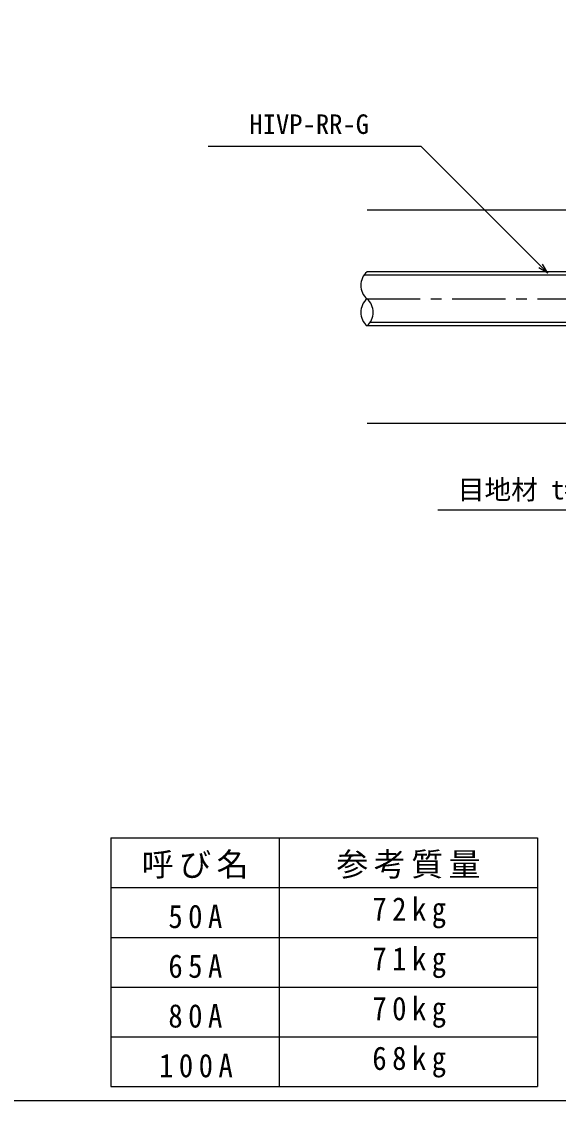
# Model space of a CAD drawing. Units: millimetres at full size, sheet at 1:15; details may follow other scales. Extents: x -2099 to 2101, y -1453 to 1487.
# Drawn here: x 290 to 1045, y -1453 to 65 of the extents above; entities that cross this region are included whole.
import ezdxf
from ezdxf.enums import TextEntityAlignment as Align

# ---------------------------------------------------------------- set-up
doc = ezdxf.new("R2010")
doc.units = ezdxf.units.MM
doc.header["$LTSCALE"] = 15
doc.linetypes.add('CHAIN1', pattern=[8, 5, -1, 1, -1])
doc.layers.add('0-0', color=7, linetype='Continuous')
doc.styles.add('ＭＳ ゴシック', font='')
doc.styles.get('ＭＳ ゴシック').set_extended_font_data('MS Gothic')

msp = doc.modelspace()

# ---------------------------------------------------------------- linework, layer by layer
at = {"layer": '0-0'}
for p, q in [((851.91, -110.81), (551.91, -110.81)), ((1030.16, -289.07), (1022.66, -276.08)), ((1170.98, -622.63), (875.46, -622.63))]:
    msp.add_line(p, q, dxfattribs=at)
at = {"layer": '0-0', "color": 3}
for p, q in [((1265.63, -200.07), (775.63, -200.07)), ((775.63, -500.07), (1275.63, -500.07))]:
    msp.add_line(p, q, dxfattribs=at)
at = {"layer": '0-0', "color": 4}
for p, q in [((1385.63, -291.81), (771.34, -291.81)), ((1385.63, -358.33), (779.91, -358.33))]:
    msp.add_line(p, q, dxfattribs=at)
at = {"layer": '0-0', "color": 4, "linetype": 'CHAIN1'}
msp.add_line((775.63, -325.07), (1785.63, -325.07), dxfattribs=at)
at = {"layer": '0-0', "color": 5}
for p, q in [((415.14, -1083.92), (1015.3, -1083.92)), ((415.14, -1083.92), (415.14, -1433.92)), ((652.08, -1083.92), (652.08, -1433.92)), ((1015.3, -1083.92), (1015.3, -1433.92)), ((415.14, -1153.92), (1015.3, -1153.92)), ((415.14, -1223.92), (1015.3, -1223.92)), ((415.14, -1293.92), (1015.3, -1293.92)), ((415.14, -1363.92), (1015.3, -1363.92)), ((415.14, -1433.92), (1015.3, -1433.92))]:
    msp.add_line(p, q, dxfattribs=at)
msp.add_lwpolyline([(-2099.23, 1486.51), (-2099.23, -1453.49), (2100.77, -1453.49), (2100.77, 1486.51)], dxfattribs=at)
at = {"layer": '0-0'}
msp.add_lwpolyline([(851.91, -110.81), (1030.16, -289.07), (1017.17, -281.57)], dxfattribs=at)
at = {"layer": '0-0', "color": 4}
for points in [[(1386.89, -357.07), (1386.89, -293.07), (1380.89, -287.07), (775.62, -287.07)], [(1386.89, -357.07), (1380.89, -363.07), (775.63, -363.07)]]:
    msp.add_lwpolyline(points, dxfattribs=at)
for centre, start, end in [((791.87, -306.07), 130.53785, 229.46669), ((791.87, -344.07), 130.53785, 229.46669), ((759.38, -344.07), 310.53785, 49.46669)]:
    msp.add_arc(centre, 25, start, end, dxfattribs=at)

# ---------------------------------------------------------------- texts
at = {"layer": '0-0', "style": 'ＭＳ ゴシック'}
for s, p in [('HIVP-RR-G', (610.11, -101.14)), ('目地材 t=10mm', (903.44, -615.67))]:
    msp.add_text(s, height=27.49, dxfattribs=at).set_placement(p, align=Align.BOTTOM_LEFT)
at = {"layer": '0-0', "char_height": 32.99, "attachment_point": 7, "style": 'ＭＳ ゴシック'}
for s, insert in [('\\T1.17;呼び名', (458.61, -1141.42)), ('\\T1.17;参考質量', (732.44, -1141.42)), ('\\T1.38;\\W0.9;72kg', (783.07, -1211.42)), ('\\T1.38;\\W0.9;50A', (496.11, -1211.42)), ('\\T1.38;\\W0.9;71kg', (783.07, -1281.42)), ('\\T1.38;\\W0.9;65A', (496.11, -1281.42)), ('\\T1.38;\\W0.9;70kg', (783.07, -1351.42)), ('\\T1.38;\\W0.9;80A', (496.11, -1351.42)), ('\\T1.38;\\W0.9;68kg', (783.07, -1421.42)), ('\\T1.38;\\W0.9;100A', (482.99, -1421.42))]:
    msp.add_mtext(s, dxfattribs=dict(at, insert=insert))

doc.saveas('drawing.dxf')
